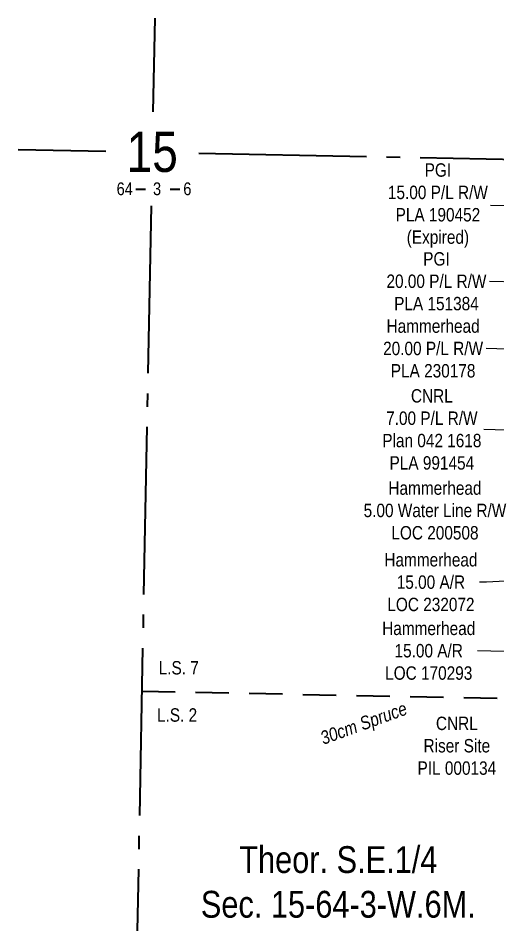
# Model space of a CAD drawing. Extents: x 411066 to 413434, y 6043286 to 6045393.
# Drawn here: x 411567 to 411924, y 6043664 to 6044340 of the extents above; entities that cross this region are included whole.
import ezdxf
from ezdxf.enums import TextEntityAlignment as Align

# ---------------------------------------------------------------- set-up
doc = ezdxf.new("R2010")
doc.units = 0
doc.header["$LTSCALE"] = 5
doc.header["$PDSIZE"] = 0.5
doc.linetypes.add('foc-LSD', pattern=[8, 5, -3])
doc.linetypes.add('foc-QUARTERLINE', pattern=[33, 25, -3, 2, -3])
doc.layers.get('Defpoints').update_dxf_attribs({"color": 9})
for name, color, linetype in [('10', 1, 'Continuous'), ('9', 3, 'Continuous'), ('C-SYMBOL', 7, 'Continuous'), ('L-QSEC', 8, 'foc-QUARTERLINE'), ('L-SECLBL', 7, 'Continuous'), ('L-SECTION-LSD', 7, 'foc-LSD'), ('T-BUSH-T', 110, 'Continuous')]:
    doc.layers.add(name, color=color, linetype=linetype)
for name, color, linetype, lineweight in [('F-AR-T', 190, 'Continuous', 9), ('F-RW-T', 190, 'Continuous', 9), ('F-WS-T', 190, 'Continuous', 9)]:
    doc.layers.add(name, color=color, linetype=linetype, lineweight=lineweight)
doc.styles.add('100L', font='', dxfattribs={"height": 11})
doc.styles.add('175L', font='', dxfattribs={"height": 20})
doc.styles.add('80CG', font='', dxfattribs={"height": 10})
doc.styles.add('80L', font='', dxfattribs={"height": 10})
doc.styles.add('80LS', font='', dxfattribs={"height": 10})
doc.styles.add('SIMPLEX', font='')
doc.styles.get('100L').set_extended_font_data('Arial Narrow')
doc.styles.get('175L').set_extended_font_data('Arial Narrow')
doc.styles.get('80CG').set_extended_font_data('Arial Narrow')
doc.styles.get('80L').set_extended_font_data('Arial Narrow')
doc.styles.get('80LS').set_extended_font_data('Arial Narrow', italic=True)
doc.styles.get('SIMPLEX').set_extended_font_data('Arial Narrow')
doc.dimstyles.new('Compass 5 000', dxfattribs={"dimscale": 5, "dimtxt": 9, "dimasz": 2, "dimexe": 0.2, "dimexo": 0.0625, "dimgap": 0.5, "dimtad": 0, "dimtih": 1, "dimtoh": 1, "dimzin": 0, "dimdsep": 46, "dimtxsty": '80CG', "dimcen": 0.1, "dimse1": 1, "dimse2": 1, "dimclrd": 256, "dimclrt": 256, "dimaunit": 1, "dimadec": 4, "dimazin": 0, "dimtfac": 0.06, "dimtofl": 0, "dimtmove": 0, "dimatfit": 1, "dimfxl": 0.2, "dimtolj": 1, "dimtzin": 0, "dimlwd": -1, "dimarcsym": 0})

# ---------------------------------------------------------------- blocks, each defined once
blk = doc.blocks.new('L-SECLBL')
at = {"layer": '9', "color": 7}
for p, q in [((-5.08, -27.83), (-12.29, -27.83)), ((20.7, -27.83), (13.5, -27.83))]:
    blk.add_line(p, q, dxfattribs=at)
at = {"layer": '10', "color": 2, "style": 'SIMPLEX'}
blk.add_attdef('SEC', text='', height=30, dxfattribs=at).set_placement((0, 0), align=Align.MIDDLE)
at = {"layer": '10', "color": 5, "style": '80L'}
blk.add_attdef('TWP', text='', height=9.5, dxfattribs=at).set_placement((-14.43, -27.37), align=Align.MIDDLE_RIGHT)
blk.add_attdef('RGE', text='', height=9.5, dxfattribs=at).set_placement((3.62, -27.37), align=Align.MIDDLE_CENTER)
blk.add_attdef('MER', text='', height=9.5, dxfattribs=at).set_placement((23.17, -27.37), align=Align.MIDDLE_LEFT)
blk = doc.blocks.new('*D23')
at = {"layer": 'Defpoints', "color": 0, "transparency": 16777216}
for p in [(411956.85, 6044136.62), (411976.53, 6044136.08), (411955.64, 6044092.16)]:
    blk.add_point(p, dxfattribs=at)
at = {"layer": 'F-RW-T', "transparency": 16777216}
for p, q in [((411945.64, 6044092.43), (411915.59, 6044093.24)), ((411985.32, 6044091.35), (411995.31, 6044091.08))]:
    blk.add_line(p, q, dxfattribs=at)
for points in [[(411945.69, 6044094.09), (411945.6, 6044090.76), (411955.64, 6044092.16)], [(411985.36, 6044093.02), (411985.27, 6044089.68), (411975.32, 6044091.62)]]:
    blk.add_solid(points, dxfattribs=at)
at = {"layer": 'F-RW-T', "transparency": 16777216, "insert": (411876.05, 6044093.24), "char_height": 10, "attachment_point": 5, "style": '80CG'}
blk.add_mtext('\\A1;Hammerhead\\P20.00 P/L R/W\\PPLA 230178', dxfattribs=at)
blk = doc.blocks.new('*D24')
at = {"layer": 'Defpoints', "color": 0, "transparency": 16777216}
for p in [(412011.32, 6044159.77), (412031.31, 6044159.26), (412010.83, 6044140.94)]:
    blk.add_point(p, dxfattribs=at)
at = {"layer": 'F-RW-T', "transparency": 16777216}
for p, q in [((412000.83, 6044141.2), (411918.09, 6044143.35)), ((412040.82, 6044140.16), (412050.81, 6044139.9))]:
    blk.add_line(p, q, dxfattribs=at)
for points in [[(412000.88, 6044142.87), (412000.79, 6044139.53), (412010.83, 6044140.94)], [(412040.86, 6044141.83), (412040.77, 6044138.5), (412030.82, 6044140.42)]]:
    blk.add_solid(points, dxfattribs=at)
at = {"layer": 'F-RW-T', "transparency": 16777216, "insert": (411878.55, 6044143.35), "char_height": 10, "attachment_point": 5, "style": '80CG'}
blk.add_mtext('\\A1;PGI\\P20.00 P/L R/W\\PPLA 151384', dxfattribs=at)
blk = doc.blocks.new('*D25')
at = {"layer": 'Defpoints', "color": 0, "transparency": 16777216}
for p in [(412047.29, 6044196.52), (412030.59, 6044130.79), (412045.58, 6044130.4)]:
    blk.add_point(p, dxfattribs=at)
at = {"layer": 'F-RW-T', "transparency": 16777216}
for p, q in [((412022.31, 6044197.17), (411918.72, 6044199.86)), ((412057.29, 6044196.26), (412067.29, 6044196))]:
    blk.add_line(p, q, dxfattribs=at)
for points in [[(412022.35, 6044198.84), (412022.27, 6044195.5), (412032.31, 6044196.91)], [(412057.33, 6044197.93), (412057.25, 6044194.6), (412047.29, 6044196.52)]]:
    blk.add_solid(points, dxfattribs=at)
at = {"layer": 'F-RW-T', "transparency": 16777216, "insert": (411879.63, 6044199.86), "char_height": 10, "attachment_point": 5, "style": '80CG'}
blk.add_mtext('\\A1;PGI\\P15.00 P/L R/W\\PPLA 190452\\P(Expired)', dxfattribs=at)
blk = doc.blocks.new('*D27')
at = {"layer": 'Defpoints', "color": 0, "transparency": 16777216}
for p in [(411990, 6044067.31), (411997, 6044067.13), (411989.06, 6044030.92)]:
    blk.add_point(p, dxfattribs=at)
at = {"layer": 'F-RW-T', "transparency": 16777216}
for p, q in [((411979.06, 6044031.18), (411913.87, 6044032.87)), ((412006.05, 6044030.48), (412016.05, 6044030.22))]:
    blk.add_line(p, q, dxfattribs=at)
for points in [[(411979.11, 6044032.84), (411979.02, 6044029.51), (411989.06, 6044030.92)], [(412006.09, 6044032.14), (412006.01, 6044028.81), (411996.05, 6044030.74)]]:
    blk.add_solid(points, dxfattribs=at)
at = {"layer": 'F-RW-T', "transparency": 16777216, "insert": (411875.12, 6044032.87), "char_height": 10, "attachment_point": 5, "style": '80CG'}
blk.add_mtext('\\A1;CNRL\\P7.00 P/L R/W\\PPlan 042 1618\\PPLA 991454', dxfattribs=at)
blk = doc.blocks.new('*D28')
at = {"layer": 'Defpoints', "color": 0, "transparency": 16777216}
for p in [(411988.09, 6043991.26), (411993.08, 6043991.13), (411987.56, 6043971)]:
    blk.add_point(p, dxfattribs=at)
at = {"layer": 'F-AR-T', "transparency": 16777216}
for p, q in [((411977.56, 6043971.26), (411932.83, 6043972.42)), ((412002.55, 6043970.61), (412012.54, 6043970.35))]:
    blk.add_line(p, q, dxfattribs=at)
for points in [[(411977.61, 6043972.92), (411977.52, 6043969.59), (411987.56, 6043971)], [(412002.59, 6043972.28), (412002.5, 6043968.94), (411992.55, 6043970.87)]]:
    blk.add_solid(points, dxfattribs=at)
at = {"layer": 'F-AR-T', "transparency": 16777216, "insert": (411877.44, 6043972.42), "char_height": 10, "attachment_point": 5, "style": '80CG'}
blk.add_mtext('\\A1;Hammerhead\\P5.00 Water Line R/W\\PLOC 200508', dxfattribs=at)
blk = doc.blocks.new('*D29')
at = {"layer": 'Defpoints', "color": 0, "transparency": 16777216}
for p in [(411970.23, 6043876.67), (411985.18, 6043876.29), (411969.97, 6043866.26)]:
    blk.add_point(p, dxfattribs=at)
at = {"layer": 'F-AR-T', "transparency": 16777216}
for p, q in [((411959.97, 6043866.52), (411909.13, 6043867.8)), ((411994.92, 6043865.63), (412004.91, 6043865.38))]:
    blk.add_line(p, q, dxfattribs=at)
for points in [[(411960.01, 6043868.18), (411959.93, 6043864.85), (411969.97, 6043866.26)], [(411994.96, 6043867.3), (411994.87, 6043863.97), (411984.92, 6043865.89)]]:
    blk.add_solid(points, dxfattribs=at)
at = {"layer": 'F-AR-T', "transparency": 16777216, "insert": (411872.79, 6043867.8), "char_height": 10, "attachment_point": 5, "style": '80CG'}
blk.add_mtext('\\A1;Hammerhead\\P15.00 A/R\\PLOC 170293', dxfattribs=at)
blk = doc.blocks.new('*D30')
at = {"layer": 'Defpoints', "color": 0, "transparency": 16777216}
for p in [(412015.75, 6043931.92), (412013.61, 6043916.97), (412015.36, 6043916.93)]:
    blk.add_point(p, dxfattribs=at)
at = {"layer": 'F-AR-T', "transparency": 16777216}
for p, q in [((412014.26, 6043941.96), (412014.51, 6043951.95)), ((412014, 6043931.96), (412013.61, 6043916.97)), ((412013.8, 6043924.47), (411915.76, 6043918.95)), ((411915.76, 6043918.95), (411910.76, 6043918.95)), ((412013.35, 6043906.98), (412013.09, 6043896.98))]:
    blk.add_line(p, q, dxfattribs=at)
for points in [[(412012.59, 6043942), (412015.92, 6043941.91), (412014, 6043931.96)], [(412011.68, 6043907.02), (412015.01, 6043906.93), (412013.61, 6043916.97)]]:
    blk.add_solid(points, dxfattribs=at)
at = {"layer": 'F-AR-T', "transparency": 16777216, "insert": (411874.43, 6043918.95), "char_height": 10, "attachment_point": 5, "style": '80CG'}
blk.add_mtext('\\A1;Hammerhead\\P15.00 A/R\\PLOC 232072', dxfattribs=at)

msp = doc.modelspace()

# ---------------------------------------------------------------- linework, layer by layer
at = {"layer": 'L-QSEC'}
for p, q in [((411668.657, 6044339.669), (411667.305, 6044269.713)), ((411566.79, 6044241.705), (411632.205, 6044240.413)), ((411701.443, 6044239.045), (412470.895, 6044223.849)), ((411665.952, 6044199.757), (411651.18, 6043435.631))]:
    msp.add_line(p, q, dxfattribs=at)
at = {"layer": 'L-SECTION-LSD'}
msp.add_line((411658.953, 6043837.681), (412463.193, 6043821.805), dxfattribs=at)

# ---------------------------------------------------------------- block references
at = {"layer": 'L-SECLBL', "color": 1, "xscale": 0.9995569999999999, "yscale": 0.9995569999999999, "zscale": 0.9995569999999999}
msp.add_blockref('L-SECLBL', (411666.725, 6044239.731), dxfattribs=at).add_auto_attribs({'SEC': '15', 'TWP': '64', 'RGE': '3', 'MER': '6'})

# ---------------------------------------------------------------- texts
at = {"layer": 'C-SYMBOL', "color": 3, "insert": (411805.423, 6043722.065), "char_height": 19.99114, "width": 203.15226, "attachment_point": 2, "style": '175L'}
msp.add_mtext('Theor. S.E.1/4 \\PSec. 15-64-3-W.6M.', dxfattribs=at)
at = {"layer": 'F-WS-T', "insert": (411893.751, 6043796.925), "char_height": 10, "attachment_point": 5, "style": '80CG'}
msp.add_mtext('\\A1;CNRL\\PRiser Site\\PPIL 000134', dxfattribs=at)
at = {"layer": 'T-BUSH-T', "insert": (411768.478, 6043798.845), "char_height": 9.99544, "attachment_point": 1, "rotation": 20, "style": '80LS'}
msp.add_mtext_dynamic_manual_height_columns('\\pi23.84363;30cm Spruce', width=114.23944, gutter_width=49.977, heights=[0], dxfattribs=at)

# ---------------------------------------------------------------- dimensions: what is measured, and where the dimension line sits
at = {"layer": 'F-AR-T', "color": 1}
for base, p1, p2, angle, text, picture, middle in [((411987.56, 6043970.999), (411993.076, 6043991.129), (411988.086, 6043991.259), 178.5127, 'Hammerhead\\P5.00 Water Line R/W\\PLOC 200508', '*D28', (411877.444, 6043972.42)), ((411969.965, 6043866.263), (411985.182, 6043876.292), (411970.227, 6043876.669), 178.556544, 'Hammerhead\\P15.00 A/R\\PLOC 170293', '*D29', (411872.792, 6043867.796))]:
    dim = msp.add_linear_dim(base=base, p1=p1, p2=p2, angle=angle, text=text, dimstyle='Compass 5 000', dxfattribs=at)
    dim.commit()
    dim.dimension.update_dxf_attribs({"geometry": picture, "text_midpoint": middle, "dimtype": 161})
dim = msp.add_linear_dim(base=(412013.607, 6043916.972), p1=(412015.746, 6043931.915), p2=(412015.357, 6043916.926), angle=268.51325, text='Hammerhead\\P15.00 A/R\\PLOC 232072', dimstyle='Compass 5 000', override={"dimtmove": 1}, dxfattribs=at)
dim.commit()
dim.dimension.update_dxf_attribs({"geometry": '*D30', "text_midpoint": (411908.265, 6043918.946), "dimtype": 161})
at = {"layer": 'F-RW-T'}
for base, p1, p2, angle, text, picture, middle in [((412047.294, 6044196.522), (412030.591, 6044130.789), (412045.579, 6044130.4), 358.514329, 'PGI\\P15.00 P/L R/W\\PPLA 190452\\P(Expired)', '*D25', (411879.632, 6044199.857)), ((412010.83, 6044140.94), (412031.309, 6044159.256), (412011.318, 6044159.774), 178.514438, 'PGI\\P20.00 P/L R/W\\PPLA 151384', '*D24', (411878.552, 6044143.345)), ((411955.64, 6044092.155), (411976.527, 6044136.083), (411956.846, 6044136.617), 178.446145, 'Hammerhead\\P20.00 P/L R/W\\PPLA 230178', '*D23', (411876.049, 6044093.242)), ((411989.06, 6044030.917), (411996.998, 6044067.127), (411990.005, 6044067.309), 178.5125, 'CNRL\\P7.00 P/L R/W\\PPlan 042 1618\\PPLA 991454', '*D27', (411875.118, 6044032.87))]:
    dim = msp.add_linear_dim(base=base, p1=p1, p2=p2, angle=angle, text=text, dimstyle='Compass 5 000', override={"dimtxt": 10, "dimclre": 256, "dimtfillclr": 256}, dxfattribs=at)
    dim.commit()
    dim.dimension.update_dxf_attribs({"geometry": picture, "text_midpoint": middle, "dimtype": 161})

# ---------------------------------------------------------------- next in the draw order: texts
at = {"layer": 'L-SECTION-LSD', "char_height": 10, "attachment_point": 1, "style": '100L', "bg_fill": 3, "box_fill_scale": 1.5, "bg_fill_color": 256, "bg_fill_transparency": 0}
for s, width, insert in [('\\pi2.30612;L.S. 7', 30.88047, (411669.243, 6043860.147)), ('\\pi2.14046;L.S. 2', 30.65342, (411668.143, 6043824.914))]:
    msp.add_mtext_dynamic_manual_height_columns(s, width=width, gutter_width=55, heights=[0], dxfattribs=dict(at, insert=insert))

doc.saveas('drawing.dxf')
